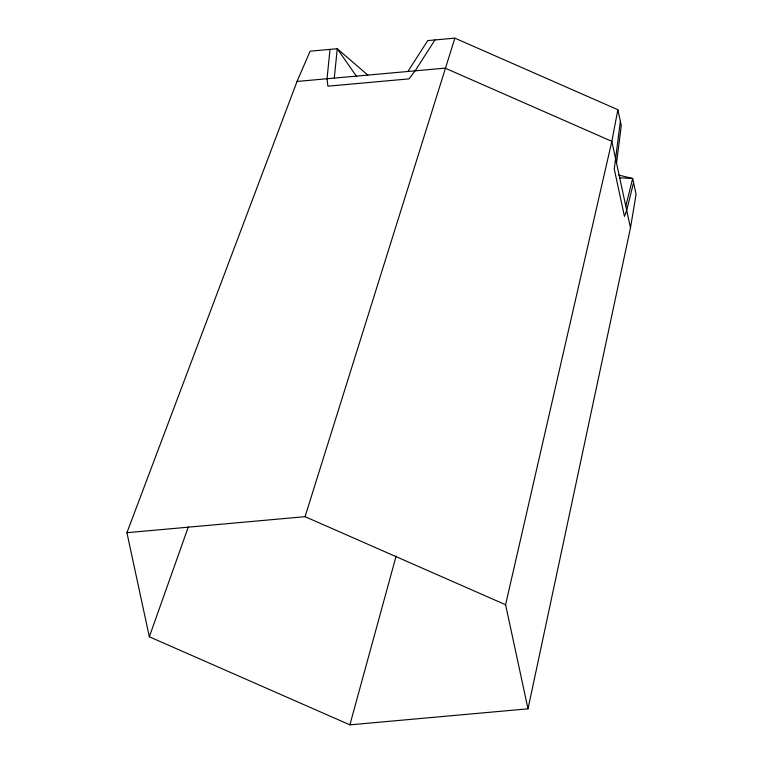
<?xml version="1.0" encoding="UTF-8"?>
<svg xmlns="http://www.w3.org/2000/svg" width="763" height="763" viewBox="0 0 763 763"><rect width="100%" height="100%" fill="white"/><g stroke="black" fill="none" stroke-linecap="round" stroke-linejoin="round"><path stroke-width="1.14" d="M330.017 49.385L327.041 78.761L327.89 86.181L408.949 78.885L415.139 70.825L434.967 39.943M334.28 78.103L337.256 48.737L310.112 51.178L297.045 81.45L126.925 532.698L149.338 636.79L349.883 724.85L528.006 708.827L630.476 227.87L636.075 194.317L632.661 178.456L618.755 175.108M620.367 121.355L614.263 169.043L624.458 216.415L626.7 210.35L633.567 182.681M616.523 163.091L621.273 125.58L617.858 109.719L454.872 38.15L427.728 40.592L407.9 71.484M617.858 109.719L611.84 141.336L505.592 604.735L528.006 708.827M625.794 206.115L632.661 178.456L619.585 177.836M349.883 724.85L396.15 555.969M126.925 532.698L305.047 516.675L454.872 38.15M149.338 636.79L188.337 526.88M297.045 81.45L445.125 68.136L611.84 141.336L630.476 227.87M305.047 516.675L505.592 604.735M367.88 75.127L337.256 48.737L356.769 76.72"/></g></svg>
